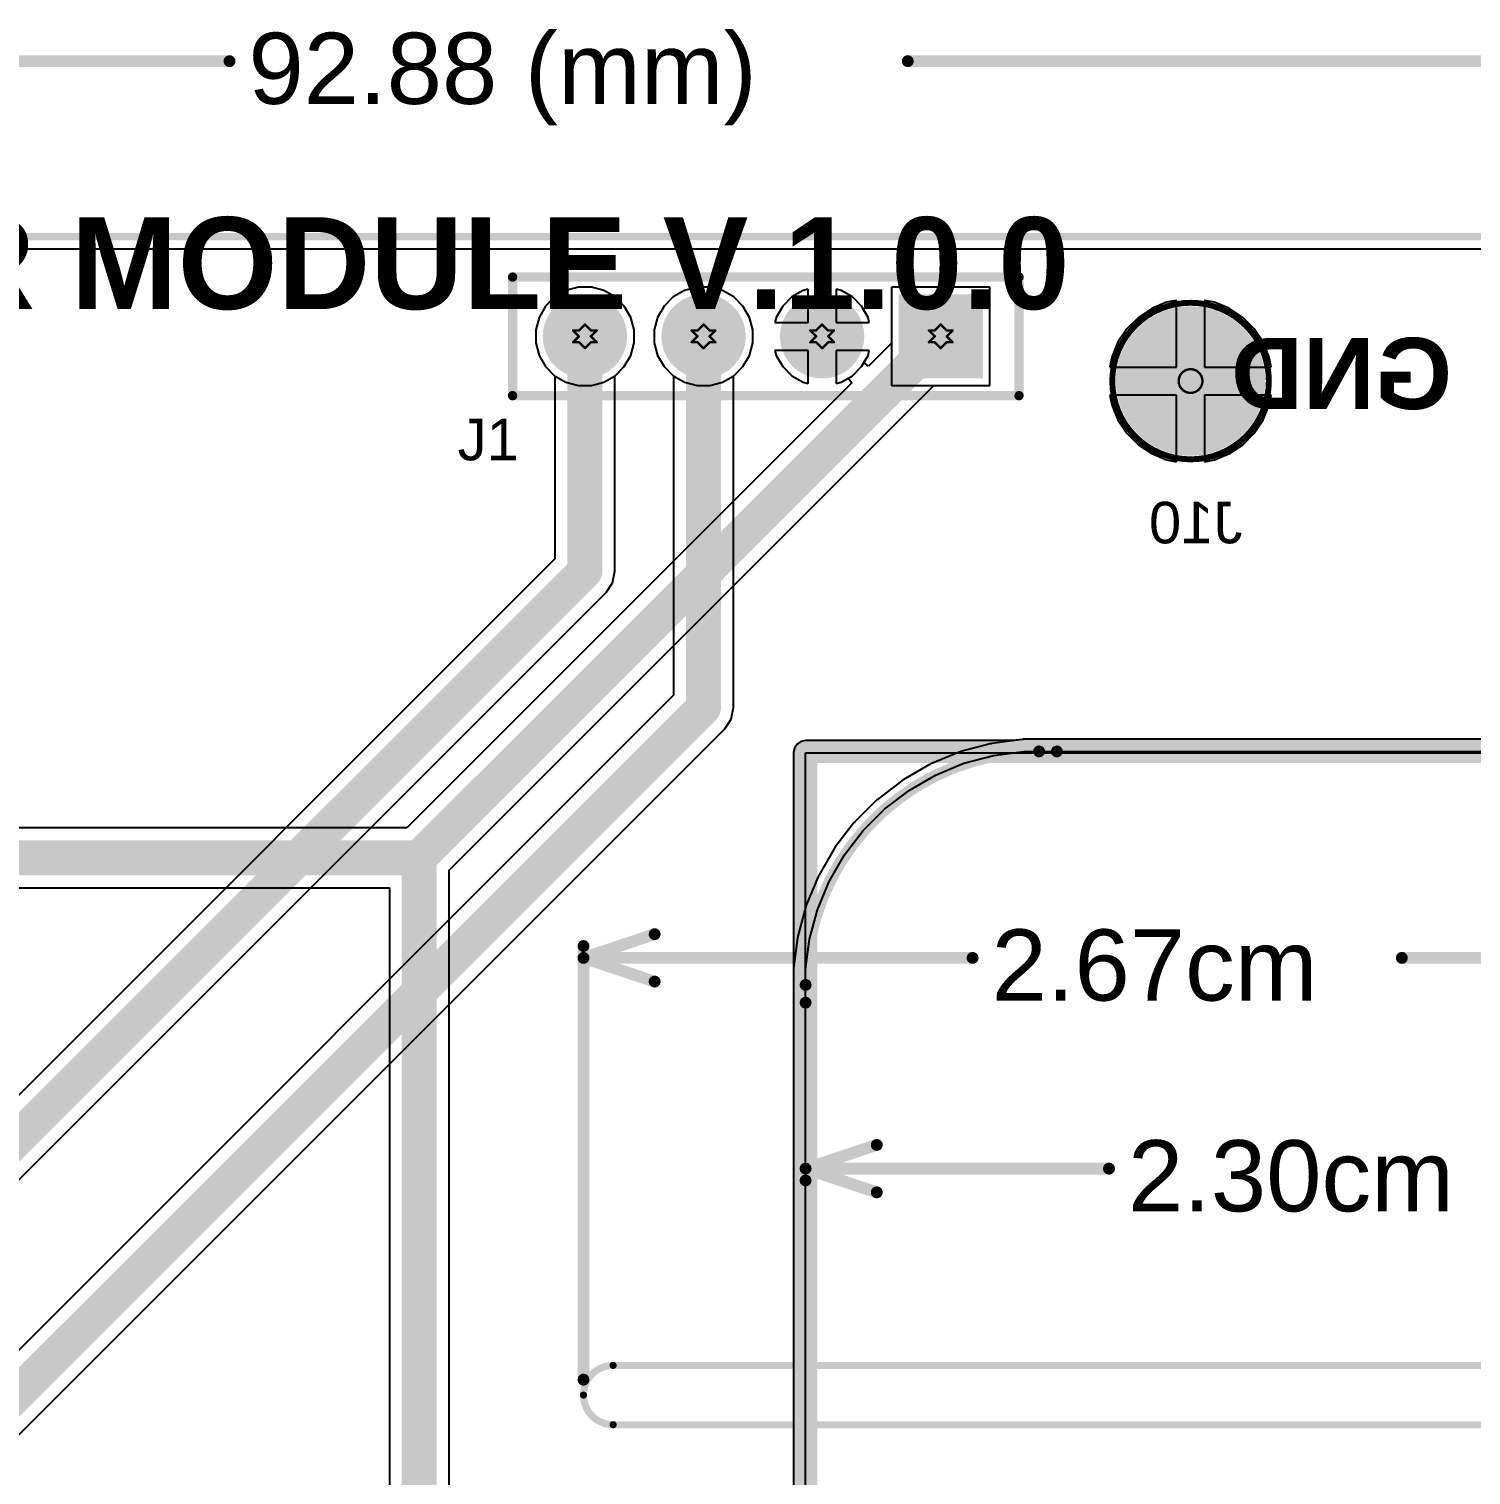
# Model space of a CAD drawing. Header units: inches. Extents: x -22 to 5433, y -38 to 5417.
# Drawn here: x 16.52 to 47.4, y -19.51 to 11.46 of the extents above; entities that cross this region are included whole.
import ezdxf

# ---------------------------------------------------------------- set-up
doc = ezdxf.new("R2010")
doc.units = ezdxf.units.IN
for name, color, linetype in [('Board_outline', 216, 'Continuous'), ('Bottom Layer', 5, 'Continuous'), ('Bottom Overlay', 54, 'Continuous'), ('Bottom Solder', 6, 'Continuous'), ('Dimensions', 6, 'Continuous'), ('Drill Drawing', 1, 'Continuous'), ('Multi-Layer', 9, 'Continuous'), ('Pad Holes', 156, 'Continuous'), ('Top Layer', 1, 'Continuous'), ('Top Overlay', 2, 'Continuous'), ('Top Solder', 216, 'Continuous')]:
    doc.layers.add(name, color=color, linetype=linetype)
doc.styles.add('Arial', font='', dxfattribs={"height": 0.2})
doc.styles.add('Arial_Bold', font='', dxfattribs={"height": 0.2})
doc.styles.get('Arial').set_extended_font_data('Arial')
doc.styles.get('Arial_Bold').set_extended_font_data('Arial', bold=True)

# ---------------------------------------------------------------- blocks, each defined once
blk = doc.blocks.new('YZ162317083P_01_B_1')
at = {"layer": 'Bottom Layer'}
h = blk.add_hatch(color=5, dxfattribs=at)
edge = h.paths.add_edge_path()
edge.add_arc((0, 0), 1.5, 0, 360)
at = {"layer": 'Bottom Solder'}
h = blk.add_hatch(color=6, dxfattribs=at)
edge = h.paths.add_edge_path()
edge.add_arc((0, 0), 1.6016, 0, 360)
at = {"layer": 'Multi-Layer'}
h = blk.add_hatch(color=9, dxfattribs=at)
edge = h.paths.add_edge_path()
edge.add_arc((0, 0), 1.5, 0, 360)
at = {"layer": 'Pad Holes'}
h = blk.add_hatch(color=7, dxfattribs=at)
edge = h.paths.add_edge_path()
edge.add_arc((0, 0), 0.8, 0, 360)
at = {"layer": 'Top Layer'}
h = blk.add_hatch(color=1, dxfattribs=at)
edge = h.paths.add_edge_path()
edge.add_arc((0, 0), 1.5, 0, 360)
at = {"layer": 'Top Solder'}
h = blk.add_hatch(color=216, dxfattribs=at)
edge = h.paths.add_edge_path()
edge.add_arc((0, 0), 1.6016, 0, 360)
at = {"layer": 'Bottom Overlay'}
for points in [[(1.6764, 0, 0.127, 0.127, 1), (-1.6764, 0, 0.127, 0.127, 1)], [(-1.70815, 0, 0.0635, 0.0635, 1), (-1.64465, 0, 0.0635, 0.0635, 1)], [(1.64465, 0, 0.0635, 0.0635, 1), (1.70815, 0, 0.0635, 0.0635, 1)]]:
    blk.add_lwpolyline(points, format="xyseb", close=True, dxfattribs=at)
blk = doc.blocks.new('HDR1X4_F______7')
at = {"layer": 'Bottom Layer'}
blk.add_hatch(color=5, dxfattribs=at).paths.add_polyline_path([(-4.61, 0.8), (-3.01, 0.8), (-3.01, -0.8), (-4.61, -0.8)])
h = blk.add_hatch(color=5, dxfattribs=at)
edge = h.paths.add_edge_path()
edge.add_arc((-1.27, 0), 0.8, 0, 360)
h = blk.add_hatch(color=5, dxfattribs=at)
edge = h.paths.add_edge_path()
edge.add_arc((1.27, 0), 0.8, 0, 360)
h = blk.add_hatch(color=5, dxfattribs=at)
edge = h.paths.add_edge_path()
edge.add_arc((3.81, 0), 0.8, 0, 360)
at = {"layer": 'Bottom Solder'}
blk.add_hatch(color=6, dxfattribs=at).paths.add_polyline_path([(-4.712, 0.902), (-2.908, 0.902), (-2.908, -0.902), (-4.712, -0.902)])
h = blk.add_hatch(color=6, dxfattribs=at)
edge = h.paths.add_edge_path()
edge.add_arc((-1.27, 0), 0.902, 0, 360)
h = blk.add_hatch(color=6, dxfattribs=at)
edge = h.paths.add_edge_path()
edge.add_arc((1.27, 0), 0.902, 0, 360)
h = blk.add_hatch(color=6, dxfattribs=at)
edge = h.paths.add_edge_path()
edge.add_arc((3.81, 0), 0.902, 0, 360)
at = {"layer": 'Multi-Layer'}
blk.add_hatch(color=9, dxfattribs=at).paths.add_polyline_path([(-4.61, 0.8), (-3.01, 0.8), (-3.01, -0.8), (-4.61, -0.8)])
h = blk.add_hatch(color=9, dxfattribs=at)
edge = h.paths.add_edge_path()
edge.add_arc((-1.27, 0), 0.8, 0, 360)
h = blk.add_hatch(color=9, dxfattribs=at)
edge = h.paths.add_edge_path()
edge.add_arc((1.27, 0), 0.8, 0, 360)
h = blk.add_hatch(color=9, dxfattribs=at)
edge = h.paths.add_edge_path()
edge.add_arc((3.81, 0), 0.8, 0, 360)
at = {"layer": 'Pad Holes'}
h = blk.add_hatch(color=7, dxfattribs=at)
edge = h.paths.add_edge_path()
edge.add_arc((-3.81, 0), 0.475, 0, 360)
h = blk.add_hatch(color=7, dxfattribs=at)
edge = h.paths.add_edge_path()
edge.add_arc((-1.27, 0), 0.475, 0, 360)
h = blk.add_hatch(color=7, dxfattribs=at)
edge = h.paths.add_edge_path()
edge.add_arc((1.27, 0), 0.475, 0, 360)
h = blk.add_hatch(color=7, dxfattribs=at)
edge = h.paths.add_edge_path()
edge.add_arc((3.81, 0), 0.475, 0, 360)
at = {"layer": 'Top Layer'}
blk.add_hatch(color=1, dxfattribs=at).paths.add_polyline_path([(-4.61, 0.8), (-3.01, 0.8), (-3.01, -0.8), (-4.61, -0.8)])
h = blk.add_hatch(color=1, dxfattribs=at)
edge = h.paths.add_edge_path()
edge.add_arc((-1.27, 0), 0.8, 0, 360)
h = blk.add_hatch(color=1, dxfattribs=at)
edge = h.paths.add_edge_path()
edge.add_arc((1.27, 0), 0.8, 0, 360)
h = blk.add_hatch(color=1, dxfattribs=at)
edge = h.paths.add_edge_path()
edge.add_arc((3.81, 0), 0.8, 0, 360)
at = {"layer": 'Top Solder'}
blk.add_hatch(color=216, dxfattribs=at).paths.add_polyline_path([(-4.712, 0.902), (-2.908, 0.902), (-2.908, -0.902), (-4.712, -0.902)])
h = blk.add_hatch(color=216, dxfattribs=at)
edge = h.paths.add_edge_path()
edge.add_arc((-1.27, 0), 0.902, 0, 360)
h = blk.add_hatch(color=216, dxfattribs=at)
edge = h.paths.add_edge_path()
edge.add_arc((1.27, 0), 0.902, 0, 360)
h = blk.add_hatch(color=216, dxfattribs=at)
edge = h.paths.add_edge_path()
edge.add_arc((3.81, 0), 0.902, 0, 360)
at = {"layer": 'Top Overlay'}
for points in [[(-5.486, 1.27, 0.2, 0.2, 0), (-5.486, -1.27, 0.2, 0.2, 0)], [(5.359, 1.27, 0.2, 0.2, 0), (-5.486, 1.27, 0.2, 0.2, 0)], [(5.359, 1.27, 0.2, 0.2, 0), (5.359, -1.27, 0.2, 0.2, 0)], [(5.359, -1.27, 0.2, 0.2, 0), (-5.486, -1.27, 0.2, 0.2, 0)]]:
    blk.add_lwpolyline(points, format="xyseb", dxfattribs=at)
for points in [[(-5.536, 1.27, 0.1, 0.1, 1), (-5.436, 1.27, 0.1, 0.1, 1)], [(-5.536, 1.27, 0.1, 0.1, 1), (-5.436, 1.27, 0.1, 0.1, 1)], [(5.309, 1.27, 0.1, 0.1, 1), (5.409, 1.27, 0.1, 0.1, 1)], [(5.309, 1.27, 0.1, 0.1, 1), (5.409, 1.27, 0.1, 0.1, 1)], [(-5.536, -1.27, 0.1, 0.1, 1), (-5.436, -1.27, 0.1, 0.1, 1)], [(-5.536, -1.27, 0.1, 0.1, 1), (-5.436, -1.27, 0.1, 0.1, 1)], [(5.309, -1.27, 0.1, 0.1, 1), (5.409, -1.27, 0.1, 0.1, 1)], [(5.309, -1.27, 0.1, 0.1, 1), (5.409, -1.27, 0.1, 0.1, 1)]]:
    blk.add_lwpolyline(points, format="xyseb", close=True, dxfattribs=at)

msp = doc.modelspace()

# ---------------------------------------------------------------- linework, layer by layer
at = {"layer": 'Board_outline'}
for points in [[(-16.519, 7.011, 0.152, 0.152, 0), (73.481, 7.011, 0.152, 0.152, 0)], [(33.148, -9.011, 0.254, 0.254, -0.414214), (38.148, -4.011, 0.254, 0.254, 0)], [(38.148, -4.011, 0.254, 0.254, 0), (51.148, -4.011, 0.254, 0.254, 0)], [(33.148, -22.019, 0.254, 0.254, 0), (33.148, -9.011, 0.254, 0.254, 0)]]:
    msp.add_lwpolyline(points, format="xyseb", dxfattribs=at)
for points in [[(38.085, -4.011, 0.127, 0.127, 1), (38.212, -4.011, 0.127, 0.127, 1)], [(38.085, -4.011, 0.127, 0.127, 1), (38.212, -4.011, 0.127, 0.127, 1)], [(33.085, -9.011, 0.127, 0.127, 1), (33.212, -9.011, 0.127, 0.127, 1)], [(33.085, -9.011, 0.127, 0.127, 1), (33.212, -9.011, 0.127, 0.127, 1)]]:
    msp.add_lwpolyline(points, format="xyseb", close=True, dxfattribs=at)
at = {"layer": 'Bottom Layer'}
for p, q in [((-16.563, 6.752), (73.481, 6.752)), ((28.284, 5.931), (28.016, 5.859)), ((28.561, 5.931), (28.284, 5.931)), ((28.829, 5.859), (28.561, 5.931)), ((30.824, 5.931), (30.556, 5.859)), ((31.101, 5.931), (30.824, 5.931)), ((31.369, 5.859), (31.101, 5.931)), ((33.203, 5.888), (33.096, 5.859)), ((33.203, 5.177), (33.203, 5.888)), ((33.909, 5.859), (33.803, 5.888)), ((33.803, 5.888), (33.803, 5.177)), ((37.097, 5.931), (34.989, 5.931)), ((34.989, 5.931), (34.989, 3.823)), ((37.097, 3.823), (37.097, 5.931)), ((27.775, 5.72), (27.579, 5.524)), ((28.016, 5.859), (27.775, 5.72)), ((29.07, 5.72), (28.829, 5.859)), ((29.266, 5.524), (29.07, 5.72)), ((30.315, 5.72), (30.119, 5.524)), ((30.556, 5.859), (30.315, 5.72)), ((31.61, 5.72), (31.369, 5.859)), ((31.806, 5.524), (31.61, 5.72)), ((32.855, 5.72), (32.659, 5.524)), ((33.096, 5.859), (32.855, 5.72)), ((34.15, 5.72), (33.909, 5.859)), ((34.346, 5.524), (34.15, 5.72)), ((40.88, 5.606), (40.561, 5.474)), ((41.092, 5.648), (40.88, 5.606)), ((41.092, 4.22), (41.092, 5.648)), ((41.903, 5.606), (41.692, 5.648)), ((41.692, 5.648), (41.692, 4.22)), ((42.223, 5.474), (41.903, 5.606)), ((27.44, 5.284), (27.369, 5.016)), ((27.579, 5.524), (27.44, 5.284)), ((29.405, 5.284), (29.266, 5.524)), ((29.477, 5.016), (29.405, 5.284)), ((29.98, 5.284), (29.909, 5.016)), ((30.119, 5.524), (29.98, 5.284)), ((31.945, 5.284), (31.806, 5.524)), ((32.017, 5.016), (31.945, 5.284)), ((32.52, 5.284), (32.492, 5.177)), ((32.659, 5.524), (32.52, 5.284)), ((34.485, 5.284), (34.346, 5.524)), ((34.513, 5.177), (34.485, 5.284)), ((40.274, 5.282), (40.029, 5.038)), ((40.561, 5.474), (40.274, 5.282)), ((42.51, 5.282), (42.223, 5.474)), ((42.754, 5.038), (42.51, 5.282)), ((27.369, 5.016), (27.369, 4.738)), ((29.477, 4.738), (29.477, 5.016)), ((29.909, 5.016), (29.909, 4.738)), ((32.017, 4.738), (32.017, 5.016)), ((32.492, 5.177), (33.203, 5.177)), ((33.803, 5.177), (34.513, 5.177)), ((40.029, 5.038), (39.837, 4.75)), ((42.946, 4.75), (42.754, 5.038)), ((27.369, 4.738), (27.44, 4.47)), ((29.405, 4.47), (29.477, 4.738)), ((29.909, 4.738), (29.98, 4.47)), ((31.945, 4.47), (32.017, 4.738)), ((39.837, 4.75), (39.705, 4.431)), ((43.078, 4.431), (42.946, 4.75)), ((27.44, 4.47), (27.579, 4.23)), ((29.266, 4.23), (29.405, 4.47)), ((29.98, 4.47), (30.119, 4.23)), ((31.806, 4.23), (31.945, 4.47)), ((33.203, 4.577), (32.492, 4.577)), ((32.492, 4.577), (32.52, 4.47)), ((32.52, 4.47), (32.659, 4.23)), ((33.203, 3.866), (33.203, 4.577)), ((34.513, 4.577), (33.803, 4.577)), ((33.803, 4.577), (33.803, 3.866)), ((34.346, 4.23), (34.485, 4.47)), ((34.485, 4.47), (34.513, 4.577)), ((39.705, 4.431), (39.663, 4.22)), ((43.12, 4.22), (43.078, 4.431)), ((27.579, 4.23), (27.775, 4.033)), ((27.775, 4.033), (27.781, 4.03)), ((27.781, 4.03), (27.781, 0.113)), ((29.064, 4.03), (29.07, 4.033)), ((29.064, -0.152), (29.064, 4.03)), ((29.07, 4.033), (29.266, 4.23)), ((30.119, 4.23), (30.315, 4.033)), ((30.315, 4.033), (30.321, 4.03)), ((30.321, 4.03), (30.321, -2.808)), ((31.604, 4.03), (31.61, 4.033)), ((31.604, -3.073), (31.604, 4.03)), ((31.61, 4.033), (31.806, 4.23)), ((32.659, 4.23), (32.855, 4.033)), ((32.855, 4.033), (33.096, 3.895)), ((33.909, 3.895), (34.15, 4.033)), ((34.15, 4.033), (34.346, 4.23)), ((39.663, 4.22), (41.092, 4.22)), ((41.692, 4.22), (43.12, 4.22)), ((33.096, 3.895), (33.203, 3.866)), ((33.803, 3.866), (33.909, 3.895)), ((34.989, 3.823), (37.097, 3.823)), ((41.092, 3.62), (39.663, 3.62)), ((39.663, 3.62), (39.705, 3.408)), ((39.705, 3.408), (39.837, 3.089)), ((41.092, 2.191), (41.092, 3.62)), ((43.12, 3.62), (41.692, 3.62)), ((41.692, 3.62), (41.692, 2.191)), ((42.946, 3.089), (43.078, 3.408)), ((43.078, 3.408), (43.12, 3.62)), ((39.837, 3.089), (40.029, 2.801)), ((40.029, 2.801), (40.274, 2.557)), ((42.51, 2.557), (42.754, 2.801)), ((42.754, 2.801), (42.946, 3.089)), ((40.274, 2.557), (40.561, 2.365)), ((42.223, 2.365), (42.51, 2.557)), ((40.561, 2.365), (40.88, 2.233)), ((40.88, 2.233), (41.092, 2.191)), ((41.692, 2.191), (41.903, 2.233)), ((41.903, 2.233), (42.223, 2.365)), ((27.781, 0.113), (9.371, -18.297)), ((29.015, -0.398), (29.064, -0.152)), ((10.09, -19.392), (28.876, -0.606)), ((28.876, -0.606), (29.015, -0.398)), ((30.321, -2.808), (9.752, -23.377)), ((31.555, -3.319), (31.604, -3.073)), ((31.416, -3.527), (31.555, -3.319)), ((10.471, -24.472), (31.416, -3.527)), ((36.455, -4.024), (36.438, -4.027)), ((36.47, -4.016), (36.455, -4.024)), ((37.104, -3.847), (36.47, -4.016)), ((37.121, -3.846), (37.104, -3.847)), ((37.137, -3.84), (37.121, -3.846)), ((37.787, -3.755), (37.137, -3.84)), ((37.804, -3.756), (37.787, -3.755)), ((37.82, -3.752), (37.804, -3.756)), ((51.476, -3.752), (37.82, -3.752)), ((35.802, -4.293), (35.235, -4.621)), ((35.819, -4.288), (35.802, -4.293)), ((35.833, -4.278), (35.819, -4.288)), ((36.438, -4.027), (35.833, -4.278)), ((35.207, -4.64), (34.687, -5.039)), ((35.222, -4.632), (35.207, -4.64)), ((35.235, -4.621), (35.222, -4.632)), ((34.661, -5.061), (34.198, -5.524)), ((34.675, -5.051), (34.661, -5.061)), ((34.687, -5.039), (34.675, -5.051)), ((34.175, -5.55), (33.776, -6.07)), ((34.188, -5.539), (34.175, -5.55)), ((34.198, -5.524), (34.188, -5.539)), ((33.758, -6.098), (33.43, -6.666)), ((33.769, -6.085), (33.758, -6.098)), ((33.776, -6.07), (33.769, -6.085)), ((33.415, -6.696), (33.164, -7.302)), ((33.424, -6.682), (33.415, -6.696)), ((33.43, -6.666), (33.424, -6.682)), ((33.153, -7.334), (32.984, -7.967)), ((33.161, -7.318), (33.153, -7.334)), ((33.164, -7.302), (33.161, -7.318)), ((32.977, -8), (32.891, -8.65)), ((32.982, -7.984), (32.977, -8)), ((32.984, -7.967), (32.982, -7.984)), ((32.892, -8.667), (32.889, -8.684)), ((32.891, -8.65), (32.892, -8.667)), ((32.889, -8.684), (32.889, -9.011)), ((32.889, -9.011), (32.889, -22.019))]:
    msp.add_line(p, q, dxfattribs=at)
for points in [[(28.423, -0.152, 0.75, 0.75, 0), (28.423, 4.877, 0.75, 0.75, 0)], [(30.963, -3.073, 0.75, 0.75, 0), (30.963, 4.877, 0.75, 0.75, 0)], [(9.637, -18.938, 0.75, 0.75, 0), (28.423, -0.152, 0.75, 0.75, 0)], [(10.018, -24.018, 0.75, 0.75, 0), (30.963, -3.073, 0.75, 0.75, 0)]]:
    msp.add_lwpolyline(points, format="xyseb", dxfattribs=at)
for points in [[(28.235, 4.877, 0.375, 0.375, 1), (28.61, 4.877, 0.375, 0.375, 1)], [(30.775, 4.877, 0.375, 0.375, 1), (31.15, 4.877, 0.375, 0.375, 1)], [(28.235, -0.152, 0.375, 0.375, 1), (28.61, -0.152, 0.375, 0.375, 1)], [(28.235, -0.152, 0.375, 0.375, 1), (28.61, -0.152, 0.375, 0.375, 1)], [(30.775, -3.073, 0.375, 0.375, 1), (31.15, -3.073, 0.375, 0.375, 1)], [(30.775, -3.073, 0.375, 0.375, 1), (31.15, -3.073, 0.375, 0.375, 1)]]:
    msp.add_lwpolyline(points, format="xyseb", close=True, dxfattribs=at)
at = {"layer": 'Dimensions'}
for points in [[(-17.958, 10.77, 0.254, 0.254, 0), (20.813, 10.77, 0.254, 0.254, 0)], [(35.337, 10.77, 0.254, 0.254, 0), (74.92, 10.77, 0.254, 0.254, 0)], [(33.148, -4.011, 0.5, 0.5, 0), (56.148, -4.011, 0.5, 0.5, 0)], [(33.148, -26.989, 0.5, 0.5, 0), (33.148, -4.039, 0.5, 0.5, 0)], [(38.529, -4.011, 0.254, 0.254, 0), (61.468, -4.011, 0.254, 0.254, 0)], [(28.392, -8.433, 0.254, 0.254, 0), (29.916, -7.925, 0.254, 0.254, 0)], [(28.392, -17.465, 0.254, 0.254, 0), (28.392, -8.179, 0.254, 0.254, 0)], [(28.392, -8.433, 0.254, 0.254, 0), (29.916, -8.941, 0.254, 0.254, 0)], [(28.392, -8.433, 0.254, 0.254, 0), (36.725, -8.433, 0.254, 0.254, 0)], [(45.917, -8.433, 0.254, 0.254, 0), (55.062, -8.433, 0.254, 0.254, 0)], [(33.148, -13.2, 0.254, 0.254, 0), (33.148, -9.392, 0.254, 0.254, 0)], [(33.148, -12.946, 0.254, 0.254, 0), (34.672, -12.438, 0.254, 0.254, 0)], [(33.148, -12.946, 0.254, 0.254, 0), (34.672, -13.454, 0.254, 0.254, 0)], [(33.148, -12.946, 0.254, 0.254, 0), (39.646, -12.946, 0.254, 0.254, 0)], [(28.392, -17.795, 0.152, 0.152, -0.414214), (29.027, -17.16, 0.152, 0.152, 0)], [(28.392, -17.795, 0.152, 0.152, -0.414214), (29.027, -17.16, 0.152, 0.152, 0)], [(29.027, -17.16, 0.152, 0.152, 0), (54.427, -17.16, 0.152, 0.152, 0)], [(29.027, -17.16, 0.152, 0.152, 0), (54.427, -17.16, 0.152, 0.152, 0)], [(29.027, -18.43, 0.152, 0.152, -0.414214), (28.392, -17.795, 0.152, 0.152, 0)], [(29.027, -18.43, 0.152, 0.152, -0.414214), (28.392, -17.795, 0.152, 0.152, 0)], [(29.027, -18.43, 0.152, 0.152, 0), (54.427, -18.43, 0.152, 0.152, 0)], [(29.027, -18.43, 0.152, 0.152, 0), (54.427, -18.43, 0.152, 0.152, 0)]]:
    msp.add_lwpolyline(points, format="xyseb", dxfattribs=at)
for points in [[(20.749, 10.77, 0.127, 0.127, 1), (20.876, 10.77, 0.127, 0.127, 1)], [(35.273, 10.77, 0.127, 0.127, 1), (35.4, 10.77, 0.127, 0.127, 1)], [(33.023, -4.011, 0.25, 0.25, 1), (33.273, -4.011, 0.25, 0.25, 1)], [(33.023, -4.039, 0.25, 0.25, 1), (33.273, -4.039, 0.25, 0.25, 1)], [(38.466, -4.011, 0.127, 0.127, 1), (38.593, -4.011, 0.127, 0.127, 1)], [(28.329, -8.179, 0.127, 0.127, 1), (28.456, -8.179, 0.127, 0.127, 1)], [(29.853, -7.925, 0.127, 0.127, 1), (29.98, -7.925, 0.127, 0.127, 1)], [(28.329, -8.433, 0.127, 0.127, 1), (28.456, -8.433, 0.127, 0.127, 1)], [(28.329, -8.433, 0.127, 0.127, 1), (28.456, -8.433, 0.127, 0.127, 1)], [(28.329, -8.433, 0.127, 0.127, 1), (28.456, -8.433, 0.127, 0.127, 1)], [(36.661, -8.433, 0.127, 0.127, 1), (36.788, -8.433, 0.127, 0.127, 1)], [(45.853, -8.433, 0.127, 0.127, 1), (45.98, -8.433, 0.127, 0.127, 1)], [(29.853, -8.941, 0.127, 0.127, 1), (29.98, -8.941, 0.127, 0.127, 1)], [(33.085, -9.392, 0.127, 0.127, 1), (33.212, -9.392, 0.127, 0.127, 1)], [(34.609, -12.438, 0.127, 0.127, 1), (34.736, -12.438, 0.127, 0.127, 1)], [(33.085, -12.946, 0.127, 0.127, 1), (33.212, -12.946, 0.127, 0.127, 1)], [(33.085, -12.946, 0.127, 0.127, 1), (33.212, -12.946, 0.127, 0.127, 1)], [(33.085, -12.946, 0.127, 0.127, 1), (33.212, -12.946, 0.127, 0.127, 1)], [(39.582, -12.946, 0.127, 0.127, 1), (39.709, -12.946, 0.127, 0.127, 1)], [(33.085, -13.2, 0.127, 0.127, 1), (33.212, -13.2, 0.127, 0.127, 1)], [(34.609, -13.454, 0.127, 0.127, 1), (34.736, -13.454, 0.127, 0.127, 1)], [(28.329, -17.465, 0.127, 0.127, 1), (28.456, -17.465, 0.127, 0.127, 1)], [(28.989, -17.16, 0.0762, 0.0762, 1), (29.065, -17.16, 0.0762, 0.0762, 1)], [(28.989, -17.16, 0.0762, 0.0762, 1), (29.065, -17.16, 0.0762, 0.0762, 1)], [(28.989, -17.16, 0.0762, 0.0762, 1), (29.065, -17.16, 0.0762, 0.0762, 1)], [(28.989, -17.16, 0.0762, 0.0762, 1), (29.065, -17.16, 0.0762, 0.0762, 1)], [(28.354, -17.795, 0.0762, 0.0762, 1), (28.43, -17.795, 0.0762, 0.0762, 1)], [(28.354, -17.795, 0.0762, 0.0762, 1), (28.43, -17.795, 0.0762, 0.0762, 1)], [(28.354, -17.795, 0.0762, 0.0762, 1), (28.43, -17.795, 0.0762, 0.0762, 1)], [(28.354, -17.795, 0.0762, 0.0762, 1), (28.43, -17.795, 0.0762, 0.0762, 1)], [(28.989, -18.43, 0.0762, 0.0762, 1), (29.065, -18.43, 0.0762, 0.0762, 1)], [(28.989, -18.43, 0.0762, 0.0762, 1), (29.065, -18.43, 0.0762, 0.0762, 1)], [(28.989, -18.43, 0.0762, 0.0762, 1), (29.065, -18.43, 0.0762, 0.0762, 1)], [(28.989, -18.43, 0.0762, 0.0762, 1), (29.065, -18.43, 0.0762, 0.0762, 1)]]:
    msp.add_lwpolyline(points, format="xyseb", close=True, dxfattribs=at)
at = {"layer": 'Drill Drawing'}
for points in [[(28.169, 5.004, 0.0508, 0.0508, 0), (28.296, 4.877, 0.0508, 0.0508, 0)], [(28.169, 5.004, 0.0508, 0.0508, 0), (28.296, 5.004, 0.0508, 0.0508, 0)], [(28.296, 5.004, 0.0508, 0.0508, 0), (28.423, 5.131, 0.0508, 0.0508, 0)], [(28.423, 5.131, 0.0508, 0.0508, 0), (28.55, 5.004, 0.0508, 0.0508, 0)], [(28.55, 5.004, 0.0508, 0.0508, 0), (28.677, 5.004, 0.0508, 0.0508, 0)], [(28.55, 4.877, 0.0508, 0.0508, 0), (28.677, 5.004, 0.0508, 0.0508, 0)], [(30.709, 5.004, 0.0508, 0.0508, 0), (30.836, 4.877, 0.0508, 0.0508, 0)], [(30.709, 5.004, 0.0508, 0.0508, 0), (30.836, 5.004, 0.0508, 0.0508, 0)], [(30.836, 5.004, 0.0508, 0.0508, 0), (30.963, 5.131, 0.0508, 0.0508, 0)], [(30.963, 5.131, 0.0508, 0.0508, 0), (31.09, 5.004, 0.0508, 0.0508, 0)], [(31.09, 5.004, 0.0508, 0.0508, 0), (31.217, 5.004, 0.0508, 0.0508, 0)], [(31.09, 4.877, 0.0508, 0.0508, 0), (31.217, 5.004, 0.0508, 0.0508, 0)], [(33.249, 5.004, 0.0508, 0.0508, 0), (33.376, 4.877, 0.0508, 0.0508, 0)], [(33.249, 5.004, 0.0508, 0.0508, 0), (33.376, 5.004, 0.0508, 0.0508, 0)], [(33.376, 5.004, 0.0508, 0.0508, 0), (33.503, 5.131, 0.0508, 0.0508, 0)], [(33.503, 5.131, 0.0508, 0.0508, 0), (33.63, 5.004, 0.0508, 0.0508, 0)], [(33.63, 5.004, 0.0508, 0.0508, 0), (33.757, 5.004, 0.0508, 0.0508, 0)], [(33.63, 4.877, 0.0508, 0.0508, 0), (33.757, 5.004, 0.0508, 0.0508, 0)], [(35.789, 5.004, 0.0508, 0.0508, 0), (35.916, 4.877, 0.0508, 0.0508, 0)], [(35.789, 5.004, 0.0508, 0.0508, 0), (35.916, 5.004, 0.0508, 0.0508, 0)], [(35.916, 5.004, 0.0508, 0.0508, 0), (36.043, 5.131, 0.0508, 0.0508, 0)], [(36.043, 5.131, 0.0508, 0.0508, 0), (36.17, 5.004, 0.0508, 0.0508, 0)], [(36.17, 5.004, 0.0508, 0.0508, 0), (36.297, 5.004, 0.0508, 0.0508, 0)], [(36.17, 4.877, 0.0508, 0.0508, 0), (36.297, 5.004, 0.0508, 0.0508, 0)], [(28.169, 4.75, 0.0508, 0.0508, 0), (28.296, 4.877, 0.0508, 0.0508, 0)], [(28.169, 4.75, 0.0508, 0.0508, 0), (28.296, 4.75, 0.0508, 0.0508, 0)], [(28.296, 4.75, 0.0508, 0.0508, 0), (28.423, 4.623, 0.0508, 0.0508, 0)], [(28.423, 4.623, 0.0508, 0.0508, 0), (28.55, 4.75, 0.0508, 0.0508, 0)], [(28.55, 4.877, 0.0508, 0.0508, 0), (28.677, 4.75, 0.0508, 0.0508, 0)], [(28.55, 4.75, 0.0508, 0.0508, 0), (28.677, 4.75, 0.0508, 0.0508, 0)], [(30.709, 4.75, 0.0508, 0.0508, 0), (30.836, 4.877, 0.0508, 0.0508, 0)], [(30.709, 4.75, 0.0508, 0.0508, 0), (30.836, 4.75, 0.0508, 0.0508, 0)], [(30.836, 4.75, 0.0508, 0.0508, 0), (30.963, 4.623, 0.0508, 0.0508, 0)], [(30.963, 4.623, 0.0508, 0.0508, 0), (31.09, 4.75, 0.0508, 0.0508, 0)], [(31.09, 4.877, 0.0508, 0.0508, 0), (31.217, 4.75, 0.0508, 0.0508, 0)], [(31.09, 4.75, 0.0508, 0.0508, 0), (31.217, 4.75, 0.0508, 0.0508, 0)], [(33.249, 4.75, 0.0508, 0.0508, 0), (33.376, 4.877, 0.0508, 0.0508, 0)], [(33.249, 4.75, 0.0508, 0.0508, 0), (33.376, 4.75, 0.0508, 0.0508, 0)], [(33.376, 4.75, 0.0508, 0.0508, 0), (33.503, 4.623, 0.0508, 0.0508, 0)], [(33.503, 4.623, 0.0508, 0.0508, 0), (33.63, 4.75, 0.0508, 0.0508, 0)], [(33.63, 4.877, 0.0508, 0.0508, 0), (33.757, 4.75, 0.0508, 0.0508, 0)], [(33.63, 4.75, 0.0508, 0.0508, 0), (33.757, 4.75, 0.0508, 0.0508, 0)], [(35.789, 4.75, 0.0508, 0.0508, 0), (35.916, 4.877, 0.0508, 0.0508, 0)], [(35.789, 4.75, 0.0508, 0.0508, 0), (35.916, 4.75, 0.0508, 0.0508, 0)], [(35.916, 4.75, 0.0508, 0.0508, 0), (36.043, 4.623, 0.0508, 0.0508, 0)], [(36.043, 4.623, 0.0508, 0.0508, 0), (36.17, 4.75, 0.0508, 0.0508, 0)], [(36.17, 4.877, 0.0508, 0.0508, 0), (36.297, 4.75, 0.0508, 0.0508, 0)], [(36.17, 4.75, 0.0508, 0.0508, 0), (36.297, 4.75, 0.0508, 0.0508, 0)]]:
    msp.add_lwpolyline(points, format="xyseb", dxfattribs=at)
for points in [[(28.156, 5.004, 0.0254, 0.0254, 1), (28.181, 5.004, 0.0254, 0.0254, 1)], [(28.156, 5.004, 0.0254, 0.0254, 1), (28.181, 5.004, 0.0254, 0.0254, 1)], [(28.283, 5.004, 0.0254, 0.0254, 1), (28.308, 5.004, 0.0254, 0.0254, 1)], [(28.283, 5.004, 0.0254, 0.0254, 1), (28.308, 5.004, 0.0254, 0.0254, 1)], [(28.41, 5.131, 0.0254, 0.0254, 1), (28.435, 5.131, 0.0254, 0.0254, 1)], [(28.41, 5.131, 0.0254, 0.0254, 1), (28.435, 5.131, 0.0254, 0.0254, 1)], [(28.537, 5.004, 0.0254, 0.0254, 1), (28.562, 5.004, 0.0254, 0.0254, 1)], [(28.537, 5.004, 0.0254, 0.0254, 1), (28.562, 5.004, 0.0254, 0.0254, 1)], [(28.664, 5.004, 0.0254, 0.0254, 1), (28.689, 5.004, 0.0254, 0.0254, 1)], [(28.664, 5.004, 0.0254, 0.0254, 1), (28.689, 5.004, 0.0254, 0.0254, 1)], [(30.696, 5.004, 0.0254, 0.0254, 1), (30.721, 5.004, 0.0254, 0.0254, 1)], [(30.696, 5.004, 0.0254, 0.0254, 1), (30.721, 5.004, 0.0254, 0.0254, 1)], [(30.823, 5.004, 0.0254, 0.0254, 1), (30.848, 5.004, 0.0254, 0.0254, 1)], [(30.823, 5.004, 0.0254, 0.0254, 1), (30.848, 5.004, 0.0254, 0.0254, 1)], [(30.95, 5.131, 0.0254, 0.0254, 1), (30.975, 5.131, 0.0254, 0.0254, 1)], [(30.95, 5.131, 0.0254, 0.0254, 1), (30.975, 5.131, 0.0254, 0.0254, 1)], [(31.077, 5.004, 0.0254, 0.0254, 1), (31.102, 5.004, 0.0254, 0.0254, 1)], [(31.077, 5.004, 0.0254, 0.0254, 1), (31.102, 5.004, 0.0254, 0.0254, 1)], [(31.204, 5.004, 0.0254, 0.0254, 1), (31.229, 5.004, 0.0254, 0.0254, 1)], [(31.204, 5.004, 0.0254, 0.0254, 1), (31.229, 5.004, 0.0254, 0.0254, 1)], [(33.236, 5.004, 0.0254, 0.0254, 1), (33.261, 5.004, 0.0254, 0.0254, 1)], [(33.236, 5.004, 0.0254, 0.0254, 1), (33.261, 5.004, 0.0254, 0.0254, 1)], [(33.363, 5.004, 0.0254, 0.0254, 1), (33.388, 5.004, 0.0254, 0.0254, 1)], [(33.363, 5.004, 0.0254, 0.0254, 1), (33.388, 5.004, 0.0254, 0.0254, 1)], [(33.49, 5.131, 0.0254, 0.0254, 1), (33.515, 5.131, 0.0254, 0.0254, 1)], [(33.49, 5.131, 0.0254, 0.0254, 1), (33.515, 5.131, 0.0254, 0.0254, 1)], [(33.617, 5.004, 0.0254, 0.0254, 1), (33.642, 5.004, 0.0254, 0.0254, 1)], [(33.617, 5.004, 0.0254, 0.0254, 1), (33.642, 5.004, 0.0254, 0.0254, 1)], [(33.744, 5.004, 0.0254, 0.0254, 1), (33.769, 5.004, 0.0254, 0.0254, 1)], [(33.744, 5.004, 0.0254, 0.0254, 1), (33.769, 5.004, 0.0254, 0.0254, 1)], [(35.776, 5.004, 0.0254, 0.0254, 1), (35.801, 5.004, 0.0254, 0.0254, 1)], [(35.776, 5.004, 0.0254, 0.0254, 1), (35.801, 5.004, 0.0254, 0.0254, 1)], [(35.903, 5.004, 0.0254, 0.0254, 1), (35.928, 5.004, 0.0254, 0.0254, 1)], [(35.903, 5.004, 0.0254, 0.0254, 1), (35.928, 5.004, 0.0254, 0.0254, 1)], [(36.03, 5.131, 0.0254, 0.0254, 1), (36.055, 5.131, 0.0254, 0.0254, 1)], [(36.03, 5.131, 0.0254, 0.0254, 1), (36.055, 5.131, 0.0254, 0.0254, 1)], [(36.157, 5.004, 0.0254, 0.0254, 1), (36.182, 5.004, 0.0254, 0.0254, 1)], [(36.157, 5.004, 0.0254, 0.0254, 1), (36.182, 5.004, 0.0254, 0.0254, 1)], [(36.284, 5.004, 0.0254, 0.0254, 1), (36.309, 5.004, 0.0254, 0.0254, 1)], [(36.284, 5.004, 0.0254, 0.0254, 1), (36.309, 5.004, 0.0254, 0.0254, 1)], [(28.156, 4.75, 0.0254, 0.0254, 1), (28.181, 4.75, 0.0254, 0.0254, 1)], [(28.156, 4.75, 0.0254, 0.0254, 1), (28.181, 4.75, 0.0254, 0.0254, 1)], [(28.283, 4.877, 0.0254, 0.0254, 1), (28.308, 4.877, 0.0254, 0.0254, 1)], [(28.283, 4.877, 0.0254, 0.0254, 1), (28.308, 4.877, 0.0254, 0.0254, 1)], [(28.283, 4.75, 0.0254, 0.0254, 1), (28.308, 4.75, 0.0254, 0.0254, 1)], [(28.283, 4.75, 0.0254, 0.0254, 1), (28.308, 4.75, 0.0254, 0.0254, 1)], [(28.41, 4.623, 0.0254, 0.0254, 1), (28.435, 4.623, 0.0254, 0.0254, 1)], [(28.41, 4.623, 0.0254, 0.0254, 1), (28.435, 4.623, 0.0254, 0.0254, 1)], [(28.537, 4.877, 0.0254, 0.0254, 1), (28.562, 4.877, 0.0254, 0.0254, 1)], [(28.537, 4.877, 0.0254, 0.0254, 1), (28.562, 4.877, 0.0254, 0.0254, 1)], [(28.537, 4.75, 0.0254, 0.0254, 1), (28.562, 4.75, 0.0254, 0.0254, 1)], [(28.537, 4.75, 0.0254, 0.0254, 1), (28.562, 4.75, 0.0254, 0.0254, 1)], [(28.664, 4.75, 0.0254, 0.0254, 1), (28.689, 4.75, 0.0254, 0.0254, 1)], [(28.664, 4.75, 0.0254, 0.0254, 1), (28.689, 4.75, 0.0254, 0.0254, 1)], [(30.696, 4.75, 0.0254, 0.0254, 1), (30.721, 4.75, 0.0254, 0.0254, 1)], [(30.696, 4.75, 0.0254, 0.0254, 1), (30.721, 4.75, 0.0254, 0.0254, 1)], [(30.823, 4.877, 0.0254, 0.0254, 1), (30.848, 4.877, 0.0254, 0.0254, 1)], [(30.823, 4.877, 0.0254, 0.0254, 1), (30.848, 4.877, 0.0254, 0.0254, 1)], [(30.823, 4.75, 0.0254, 0.0254, 1), (30.848, 4.75, 0.0254, 0.0254, 1)], [(30.823, 4.75, 0.0254, 0.0254, 1), (30.848, 4.75, 0.0254, 0.0254, 1)], [(30.95, 4.623, 0.0254, 0.0254, 1), (30.975, 4.623, 0.0254, 0.0254, 1)], [(30.95, 4.623, 0.0254, 0.0254, 1), (30.975, 4.623, 0.0254, 0.0254, 1)], [(31.077, 4.877, 0.0254, 0.0254, 1), (31.102, 4.877, 0.0254, 0.0254, 1)], [(31.077, 4.877, 0.0254, 0.0254, 1), (31.102, 4.877, 0.0254, 0.0254, 1)], [(31.077, 4.75, 0.0254, 0.0254, 1), (31.102, 4.75, 0.0254, 0.0254, 1)], [(31.077, 4.75, 0.0254, 0.0254, 1), (31.102, 4.75, 0.0254, 0.0254, 1)], [(31.204, 4.75, 0.0254, 0.0254, 1), (31.229, 4.75, 0.0254, 0.0254, 1)], [(31.204, 4.75, 0.0254, 0.0254, 1), (31.229, 4.75, 0.0254, 0.0254, 1)], [(33.236, 4.75, 0.0254, 0.0254, 1), (33.261, 4.75, 0.0254, 0.0254, 1)], [(33.236, 4.75, 0.0254, 0.0254, 1), (33.261, 4.75, 0.0254, 0.0254, 1)], [(33.363, 4.877, 0.0254, 0.0254, 1), (33.388, 4.877, 0.0254, 0.0254, 1)], [(33.363, 4.877, 0.0254, 0.0254, 1), (33.388, 4.877, 0.0254, 0.0254, 1)], [(33.363, 4.75, 0.0254, 0.0254, 1), (33.388, 4.75, 0.0254, 0.0254, 1)], [(33.363, 4.75, 0.0254, 0.0254, 1), (33.388, 4.75, 0.0254, 0.0254, 1)], [(33.49, 4.623, 0.0254, 0.0254, 1), (33.515, 4.623, 0.0254, 0.0254, 1)], [(33.49, 4.623, 0.0254, 0.0254, 1), (33.515, 4.623, 0.0254, 0.0254, 1)], [(33.617, 4.877, 0.0254, 0.0254, 1), (33.642, 4.877, 0.0254, 0.0254, 1)], [(33.617, 4.877, 0.0254, 0.0254, 1), (33.642, 4.877, 0.0254, 0.0254, 1)], [(33.617, 4.75, 0.0254, 0.0254, 1), (33.642, 4.75, 0.0254, 0.0254, 1)], [(33.617, 4.75, 0.0254, 0.0254, 1), (33.642, 4.75, 0.0254, 0.0254, 1)], [(33.744, 4.75, 0.0254, 0.0254, 1), (33.769, 4.75, 0.0254, 0.0254, 1)], [(33.744, 4.75, 0.0254, 0.0254, 1), (33.769, 4.75, 0.0254, 0.0254, 1)], [(35.776, 4.75, 0.0254, 0.0254, 1), (35.801, 4.75, 0.0254, 0.0254, 1)], [(35.776, 4.75, 0.0254, 0.0254, 1), (35.801, 4.75, 0.0254, 0.0254, 1)], [(35.903, 4.877, 0.0254, 0.0254, 1), (35.928, 4.877, 0.0254, 0.0254, 1)], [(35.903, 4.877, 0.0254, 0.0254, 1), (35.928, 4.877, 0.0254, 0.0254, 1)], [(35.903, 4.75, 0.0254, 0.0254, 1), (35.928, 4.75, 0.0254, 0.0254, 1)], [(35.903, 4.75, 0.0254, 0.0254, 1), (35.928, 4.75, 0.0254, 0.0254, 1)], [(36.03, 4.623, 0.0254, 0.0254, 1), (36.055, 4.623, 0.0254, 0.0254, 1)], [(36.03, 4.623, 0.0254, 0.0254, 1), (36.055, 4.623, 0.0254, 0.0254, 1)], [(36.157, 4.877, 0.0254, 0.0254, 1), (36.182, 4.877, 0.0254, 0.0254, 1)], [(36.157, 4.877, 0.0254, 0.0254, 1), (36.182, 4.877, 0.0254, 0.0254, 1)], [(36.157, 4.75, 0.0254, 0.0254, 1), (36.182, 4.75, 0.0254, 0.0254, 1)], [(36.157, 4.75, 0.0254, 0.0254, 1), (36.182, 4.75, 0.0254, 0.0254, 1)], [(36.284, 4.75, 0.0254, 0.0254, 1), (36.309, 4.75, 0.0254, 0.0254, 1)], [(36.284, 4.75, 0.0254, 0.0254, 1), (36.309, 4.75, 0.0254, 0.0254, 1)], [(41.646, 3.92, 0.0508, 0.0508, 1), (41.138, 3.92, 0.0508, 0.0508, 1)], [(41.125, 3.92, 0.0254, 0.0254, 1), (41.15, 3.92, 0.0254, 0.0254, 1)], [(41.633, 3.92, 0.0254, 0.0254, 1), (41.658, 3.92, 0.0254, 0.0254, 1)]]:
    msp.add_lwpolyline(points, format="xyseb", close=True, dxfattribs=at)
at = {"layer": 'Multi-Layer'}
for p, q in [((37.171, -4.097), (37.82, -4.011)), ((37.82, -4.011), (38.148, -4.011)), ((38.148, -4.011), (38.148, -4.011)), ((38.148, -4.011), (51.148, -4.011)), ((35.932, -4.517), (36.537, -4.266)), ((36.537, -4.266), (37.171, -4.097)), ((35.364, -4.845), (35.932, -4.517)), ((34.844, -5.244), (35.364, -4.845)), ((34.381, -5.708), (34.844, -5.244)), ((33.982, -6.227), (34.381, -5.708)), ((33.654, -6.795), (33.982, -6.227)), ((33.403, -7.401), (33.654, -6.795)), ((33.234, -8.034), (33.403, -7.401)), ((33.148, -8.684), (33.234, -8.034)), ((33.148, -9.011), (33.148, -8.684)), ((33.148, -22.019), (33.148, -9.011))]:
    msp.add_line(p, q, dxfattribs=at)
at = {"layer": 'Top Layer'}
for p, q in [((-16.563, 6.752), (73.481, 6.752)), ((28.284, 5.931), (28.016, 5.859)), ((28.561, 5.931), (28.284, 5.931)), ((28.829, 5.859), (28.561, 5.931)), ((30.824, 5.931), (30.556, 5.859)), ((31.101, 5.931), (30.824, 5.931)), ((31.369, 5.859), (31.101, 5.931)), ((33.203, 5.888), (33.096, 5.859)), ((33.203, 5.177), (33.203, 5.888)), ((33.909, 5.859), (33.803, 5.888)), ((33.803, 5.888), (33.803, 5.177)), ((37.097, 5.931), (34.989, 5.931)), ((34.989, 5.931), (34.989, 4.73)), ((37.097, 3.823), (37.097, 5.931)), ((27.775, 5.72), (27.579, 5.524)), ((28.016, 5.859), (27.775, 5.72)), ((29.07, 5.72), (28.829, 5.859)), ((29.266, 5.524), (29.07, 5.72)), ((30.315, 5.72), (30.119, 5.524)), ((30.556, 5.859), (30.315, 5.72)), ((31.61, 5.72), (31.369, 5.859)), ((31.806, 5.524), (31.61, 5.72)), ((32.855, 5.72), (32.659, 5.524)), ((33.096, 5.859), (32.855, 5.72)), ((34.15, 5.72), (33.909, 5.859)), ((34.346, 5.524), (34.15, 5.72)), ((40.88, 5.606), (40.561, 5.474)), ((41.092, 5.648), (40.88, 5.606)), ((41.092, 4.22), (41.092, 5.648)), ((41.903, 5.606), (41.692, 5.648)), ((41.692, 5.648), (41.692, 4.22)), ((42.223, 5.474), (41.903, 5.606)), ((27.44, 5.284), (27.369, 5.016)), ((27.579, 5.524), (27.44, 5.284)), ((29.405, 5.284), (29.266, 5.524)), ((29.477, 5.016), (29.405, 5.284)), ((29.98, 5.284), (29.909, 5.016)), ((30.119, 5.524), (29.98, 5.284)), ((31.945, 5.284), (31.806, 5.524)), ((32.017, 5.016), (31.945, 5.284)), ((32.52, 5.284), (32.492, 5.177)), ((32.659, 5.524), (32.52, 5.284)), ((34.485, 5.284), (34.346, 5.524)), ((34.513, 5.177), (34.485, 5.284)), ((40.274, 5.282), (40.029, 5.038)), ((40.561, 5.474), (40.274, 5.282)), ((42.51, 5.282), (42.223, 5.474)), ((42.754, 5.038), (42.51, 5.282)), ((27.369, 5.016), (27.369, 4.738)), ((29.477, 4.738), (29.477, 5.016)), ((29.909, 5.016), (29.909, 4.738)), ((32.017, 4.738), (32.017, 5.016)), ((32.492, 5.177), (33.203, 5.177)), ((33.803, 5.177), (34.513, 5.177)), ((40.029, 5.038), (39.837, 4.75)), ((42.946, 4.75), (42.754, 5.038)), ((27.369, 4.738), (27.44, 4.47)), ((29.405, 4.47), (29.477, 4.738)), ((29.909, 4.738), (29.98, 4.47)), ((31.945, 4.47), (32.017, 4.738)), ((34.989, 4.73), (34.498, 4.24)), ((39.837, 4.75), (39.705, 4.431)), ((43.078, 4.431), (42.946, 4.75)), ((27.44, 4.47), (27.579, 4.23)), ((29.266, 4.23), (29.405, 4.47)), ((29.98, 4.47), (30.119, 4.23)), ((31.806, 4.23), (31.945, 4.47)), ((33.203, 4.577), (32.492, 4.577)), ((32.492, 4.577), (32.52, 4.47)), ((32.52, 4.47), (32.659, 4.23)), ((33.203, 3.866), (33.203, 4.577)), ((34.513, 4.577), (33.803, 4.577)), ((33.803, 4.577), (33.803, 3.866)), ((34.397, 4.318), (34.485, 4.47)), ((34.485, 4.47), (34.513, 4.577)), ((39.705, 4.431), (39.663, 4.22)), ((43.12, 4.22), (43.078, 4.431)), ((27.579, 4.23), (27.775, 4.033)), ((27.775, 4.033), (28.016, 3.895)), ((28.829, 3.895), (29.07, 4.033)), ((29.07, 4.033), (29.266, 4.23)), ((30.119, 4.23), (30.315, 4.033)), ((30.315, 4.033), (30.556, 3.895)), ((31.369, 3.895), (31.61, 4.033)), ((31.61, 4.033), (31.806, 4.23)), ((32.659, 4.23), (32.855, 4.033)), ((32.855, 4.033), (33.096, 3.895)), ((34.498, 4.24), (34.397, 4.318)), ((39.663, 4.22), (41.092, 4.22)), ((41.692, 4.22), (43.12, 4.22)), ((34.14, 3.881), (24.611, -5.648)), ((25.518, -6.555), (35.896, 3.823)), ((28.016, 3.895), (28.284, 3.823)), ((28.284, 3.823), (28.561, 3.823)), ((28.561, 3.823), (28.829, 3.895)), ((30.556, 3.895), (30.824, 3.823)), ((30.824, 3.823), (31.101, 3.823)), ((31.101, 3.823), (31.369, 3.895)), ((33.096, 3.895), (33.203, 3.866)), ((33.803, 3.866), (33.909, 3.895)), ((33.909, 3.895), (34.062, 3.983)), ((34.062, 3.983), (34.14, 3.881)), ((35.896, 3.823), (37.097, 3.823)), ((41.092, 3.62), (39.663, 3.62)), ((39.663, 3.62), (39.705, 3.408)), ((39.705, 3.408), (39.837, 3.089)), ((41.092, 2.191), (41.092, 3.62)), ((43.12, 3.62), (41.692, 3.62)), ((41.692, 3.62), (41.692, 2.191)), ((42.946, 3.089), (43.078, 3.408)), ((43.078, 3.408), (43.12, 3.62)), ((39.837, 3.089), (40.029, 2.801)), ((40.029, 2.801), (40.274, 2.557)), ((42.51, 2.557), (42.754, 2.801)), ((42.754, 2.801), (42.946, 3.089)), ((40.274, 2.557), (40.561, 2.365)), ((42.223, 2.365), (42.51, 2.557)), ((40.561, 2.365), (40.88, 2.233)), ((40.88, 2.233), (41.092, 2.191)), ((41.692, 2.191), (41.903, 2.233)), ((41.903, 2.233), (42.223, 2.365)), ((32.909, -3.94), (32.889, -4.039)), ((32.965, -3.856), (32.909, -3.94)), ((33.049, -3.8), (32.965, -3.856)), ((33.148, -3.78), (33.049, -3.8)), ((37.59, -3.78), (33.148, -3.78)), ((37.787, -3.755), (37.59, -3.78)), ((37.804, -3.756), (37.787, -3.755)), ((37.82, -3.752), (37.804, -3.756)), ((51.476, -3.752), (37.82, -3.752)), ((32.889, -4.039), (32.889, -8.684)), ((33.148, -27.019), (33.148, -4.039)), ((33.148, -4.039), (56.148, -4.039)), ((24.611, -5.648), (-10.894, -5.648)), ((25.518, -24.526), (25.518, -6.555)), ((-10.894, -6.931), (24.235, -6.931)), ((24.235, -6.931), (24.235, -24.791)), ((32.889, -8.684), (32.889, -9.011)), ((32.889, -9.011), (32.889, -22.019))]:
    msp.add_line(p, q, dxfattribs=at)
for points in [[(24.877, -6.289, 0.75, 0.75, 0), (36.043, 4.877, 0.75, 0.75, 0)], [(41.392, 3.92, 0.635, 0.635, 0), (41.501, 3.81, 0.635, 0.635, 0)], [(-12.527, -6.289, 0.75, 0.75, 0), (24.877, -6.289, 0.75, 0.75, 0)], [(24.877, -24.791, 0.75, 0.75, 0), (24.877, -6.289, 0.75, 0.75, 0)]]:
    msp.add_lwpolyline(points, format="xyseb", dxfattribs=at)
for points in [[(35.855, 4.877, 0.375, 0.375, 1), (36.23, 4.877, 0.375, 0.375, 1)], [(41.233, 3.92, 0.318, 0.318, 1), (41.55, 3.92, 0.318, 0.318, 1)], [(41.343, 3.81, 0.318, 0.318, 1), (41.66, 3.81, 0.318, 0.318, 1)], [(24.689, -6.289, 0.375, 0.375, 1), (25.064, -6.289, 0.375, 0.375, 1)], [(24.689, -6.289, 0.375, 0.375, 1), (25.064, -6.289, 0.375, 0.375, 1)], [(24.689, -6.289, 0.375, 0.375, 1), (25.064, -6.289, 0.375, 0.375, 1)]]:
    msp.add_lwpolyline(points, format="xyseb", close=True, dxfattribs=at)

# ---------------------------------------------------------------- block references
at = {"rotation": 180}
for name, p in [('HDR1X4_F______7', (32.233, 4.877)), ('YZ162317083P_01_B_1', (41.392, 3.92))]:
    msp.add_blockref(name, p, dxfattribs=at)

# ---------------------------------------------------------------- texts
at = {"layer": 'Bottom Overlay', "style": 'Arial_Bold', "text_generation_flag": 2}
msp.add_text('GND', height=1.524, rotation=360, dxfattribs=at).set_placement((46.99, 3.32))
at = {"layer": 'Bottom Overlay', "style": 'Arial', "text_generation_flag": 2}
msp.add_text('J10', height=0.889, dxfattribs=at).set_placement((42.503, 0.445))
at = {"layer": 'Dimensions', "style": 'Arial'}
for s, p in [('92.88 (mm)', (21.219, 9.855)), ('2.67cm', (37.131, -9.347)), ('2.30cm', (40.052, -13.861))]:
    msp.add_text(s, height=1.524, dxfattribs=at).set_placement(p)
at = {"layer": 'Top Overlay', "style": 'Arial_Bold'}
msp.add_text('TEST POWER MODULE V.1.0.0', height=1.968, rotation=360, dxfattribs=at).set_placement((-1.524, 5.461))
at = {"layer": 'Top Overlay', "style": 'Arial'}
msp.add_text('J1', height=0.889, dxfattribs=at).set_placement((25.697, 2.223))

doc.saveas('drawing.dxf')
